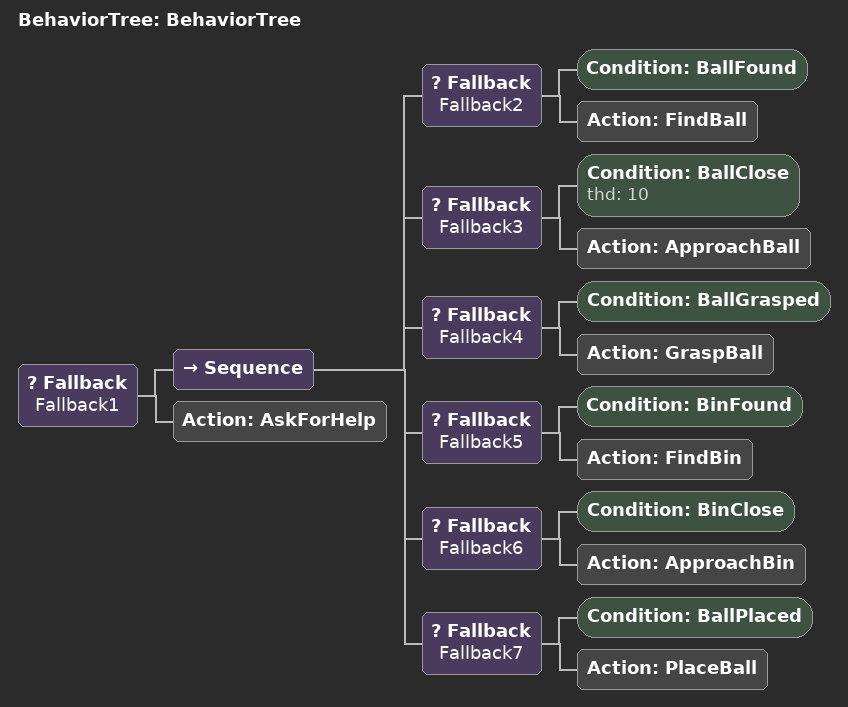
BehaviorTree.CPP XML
<root main_tree_to_execute="BehaviorTree">
    <BehaviorTree ID="BehaviorTree">
        <Fallback name="Fallback1">
            <Sequence>
                <Fallback name="Fallback2">
                    <Condition ID="BallFound"/>
                    <Action ID="FindBall"/>
                </Fallback>
                <Fallback name="Fallback3">
                    <Condition ID="BallClose" thd="10"/>
                    <Action ID="ApproachBall"/>
                </Fallback>
                <Fallback name="Fallback4">
                    <Condition ID="BallGrasped"/>
                    <Action ID="GraspBall"/>
                </Fallback>
                <Fallback name="Fallback5">
                    <Condition ID="BinFound"/>
                    <Action ID="FindBin"/>
                </Fallback>
                <Fallback name="Fallback6">
                    <Condition ID="BinClose"/>
                    <Action ID="ApproachBin"/>
                </Fallback>
                <Fallback name="Fallback7">
                    <Condition ID="BallPlaced"/>
                    <Action ID="PlaceBall"/>
                </Fallback>
            </Sequence>
            <Action ID="AskForHelp"/>
        </Fallback>
    </BehaviorTree>
</root>
